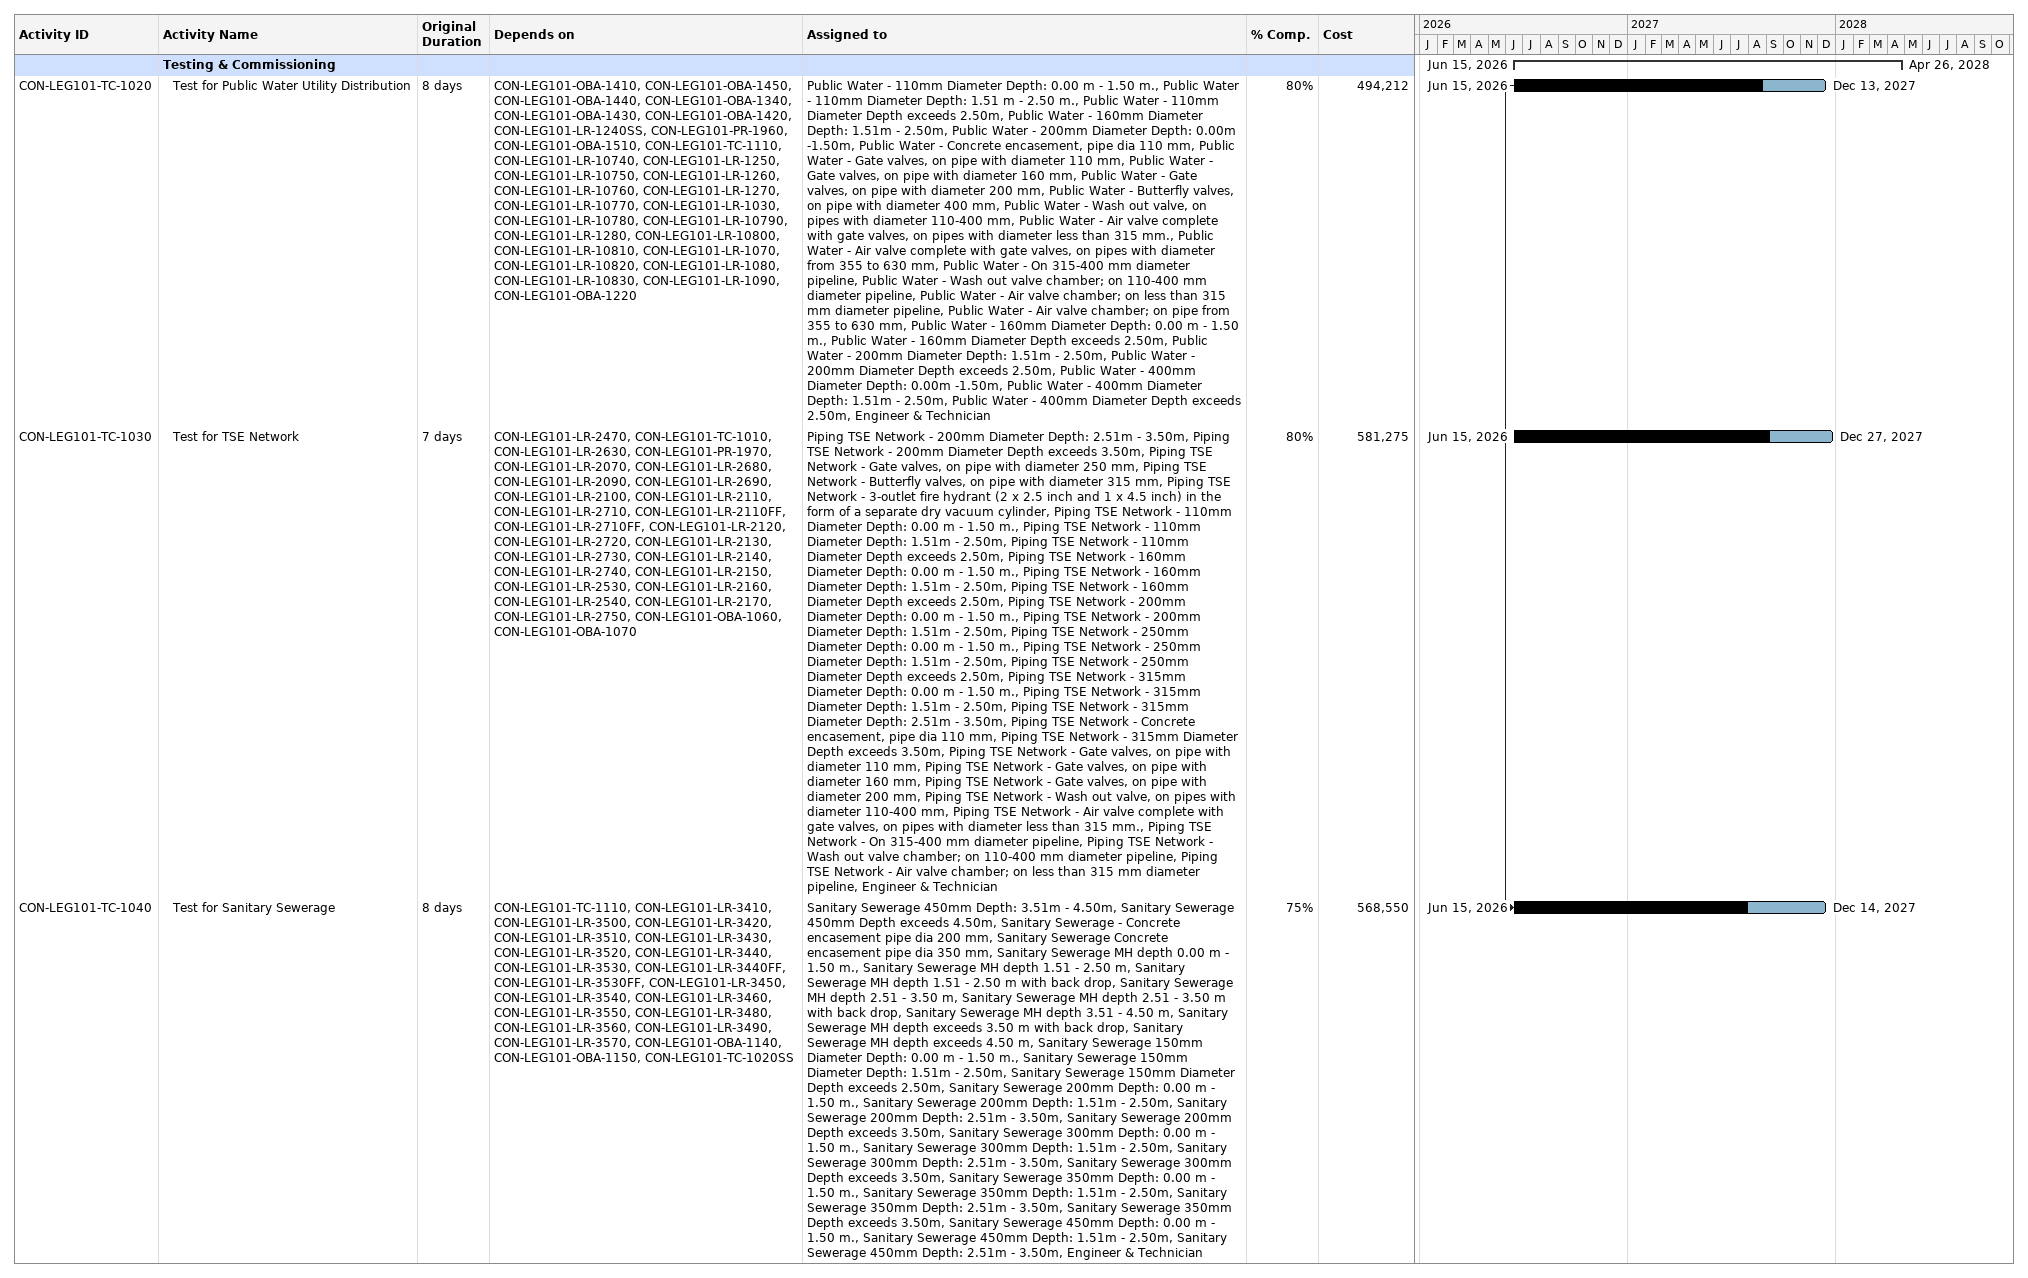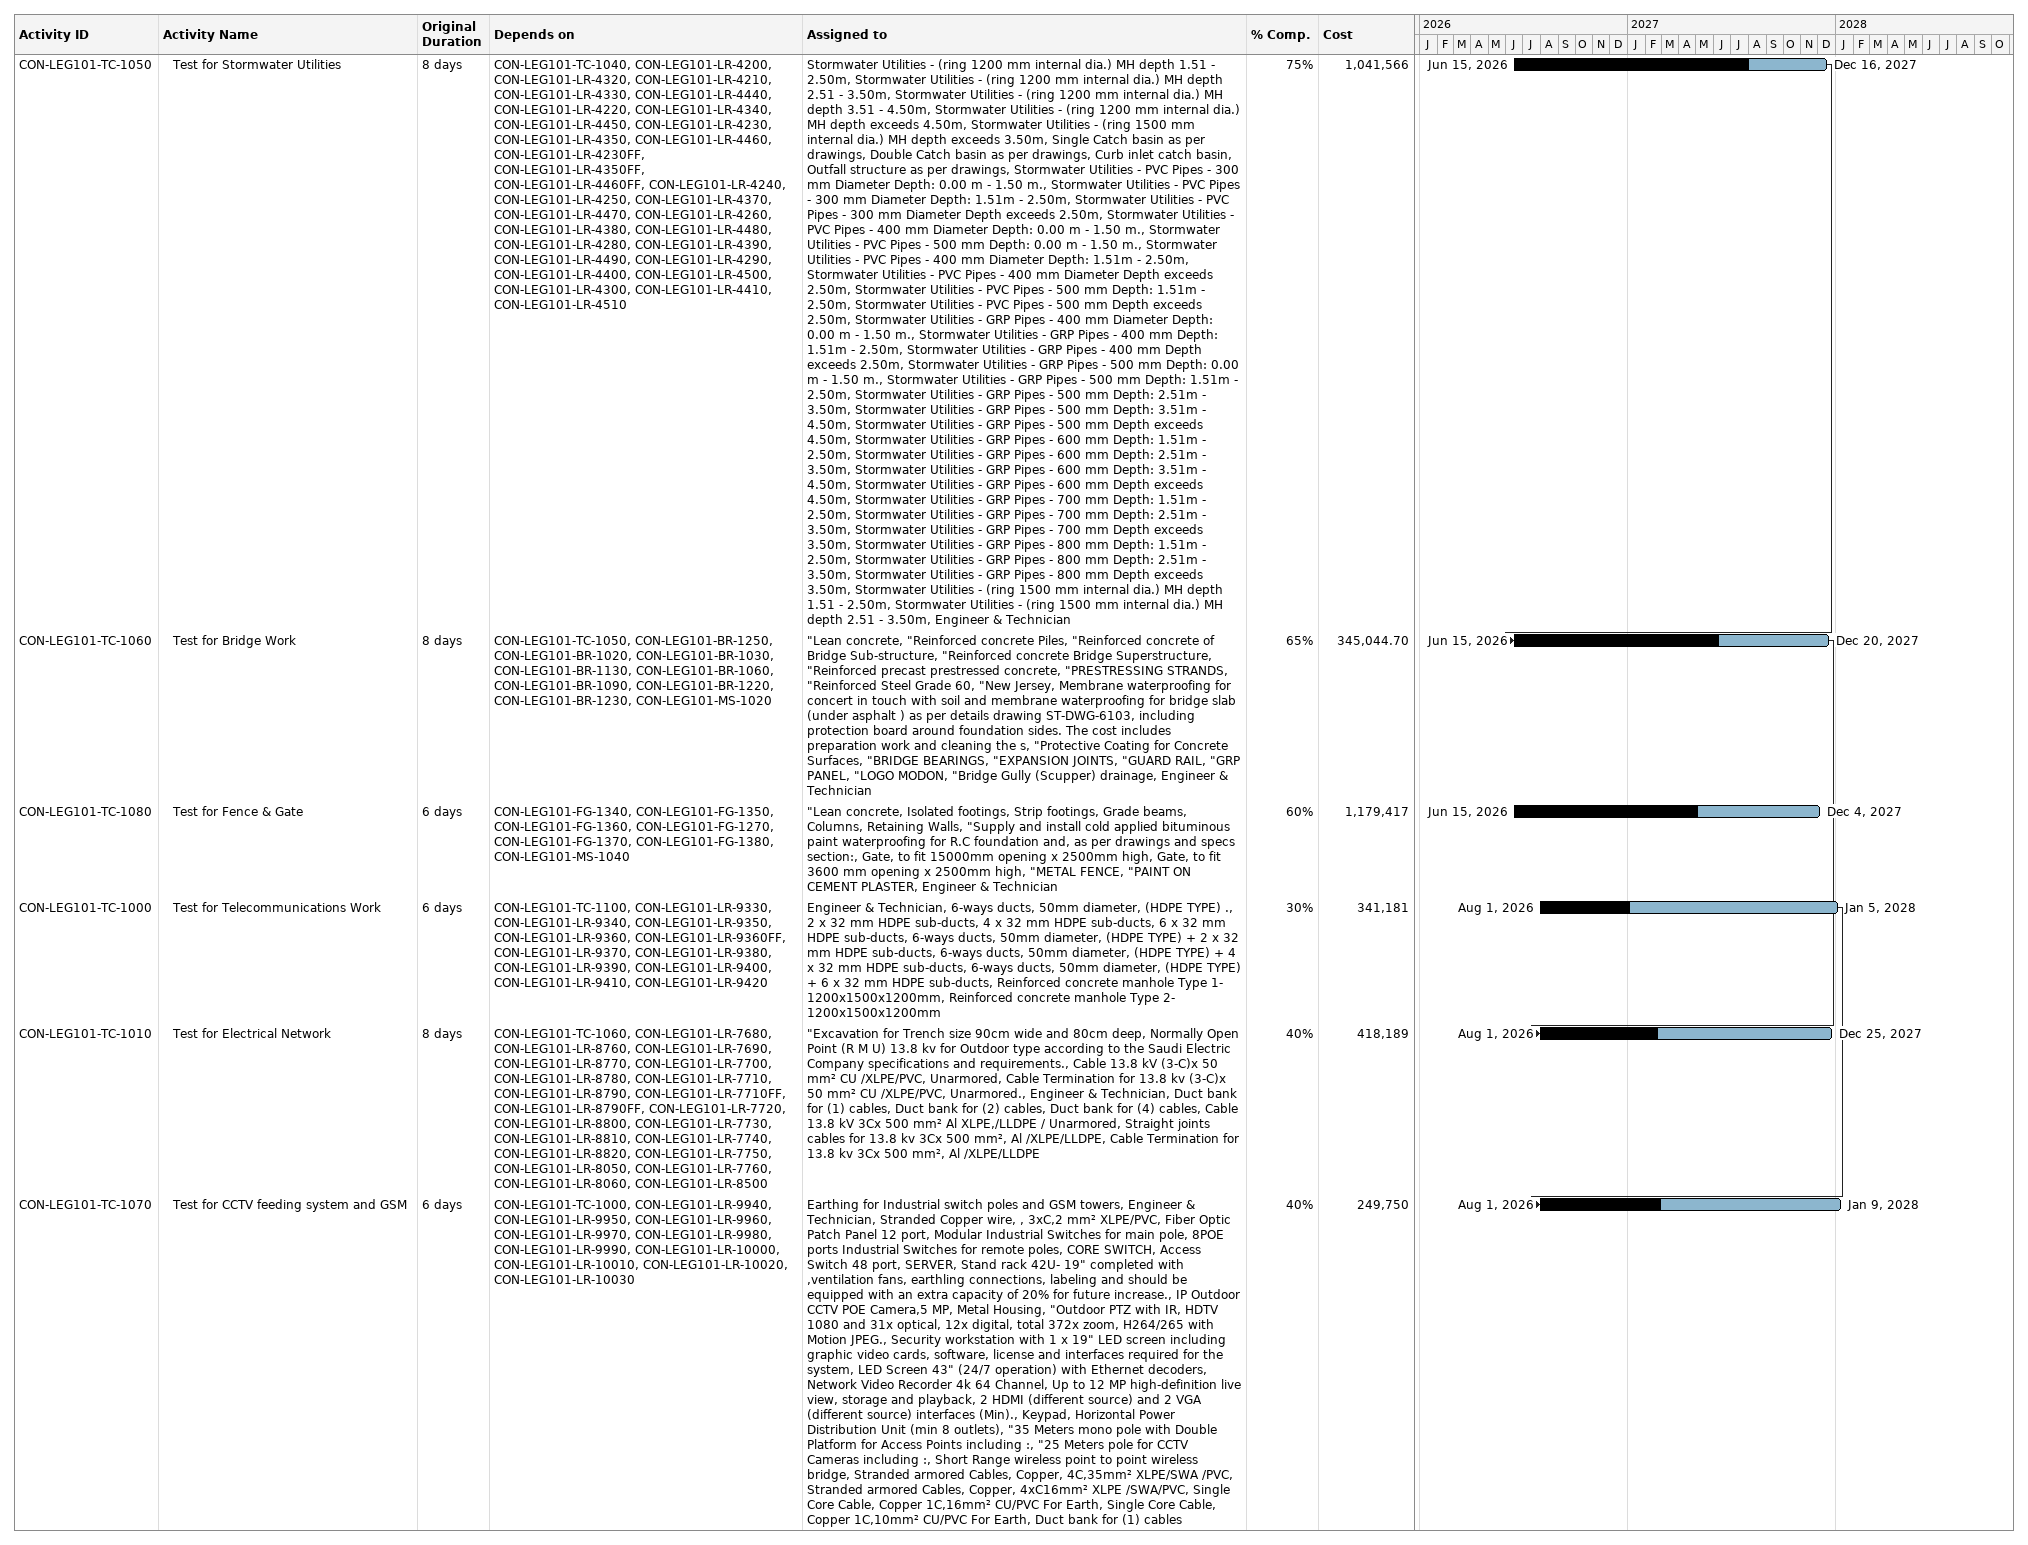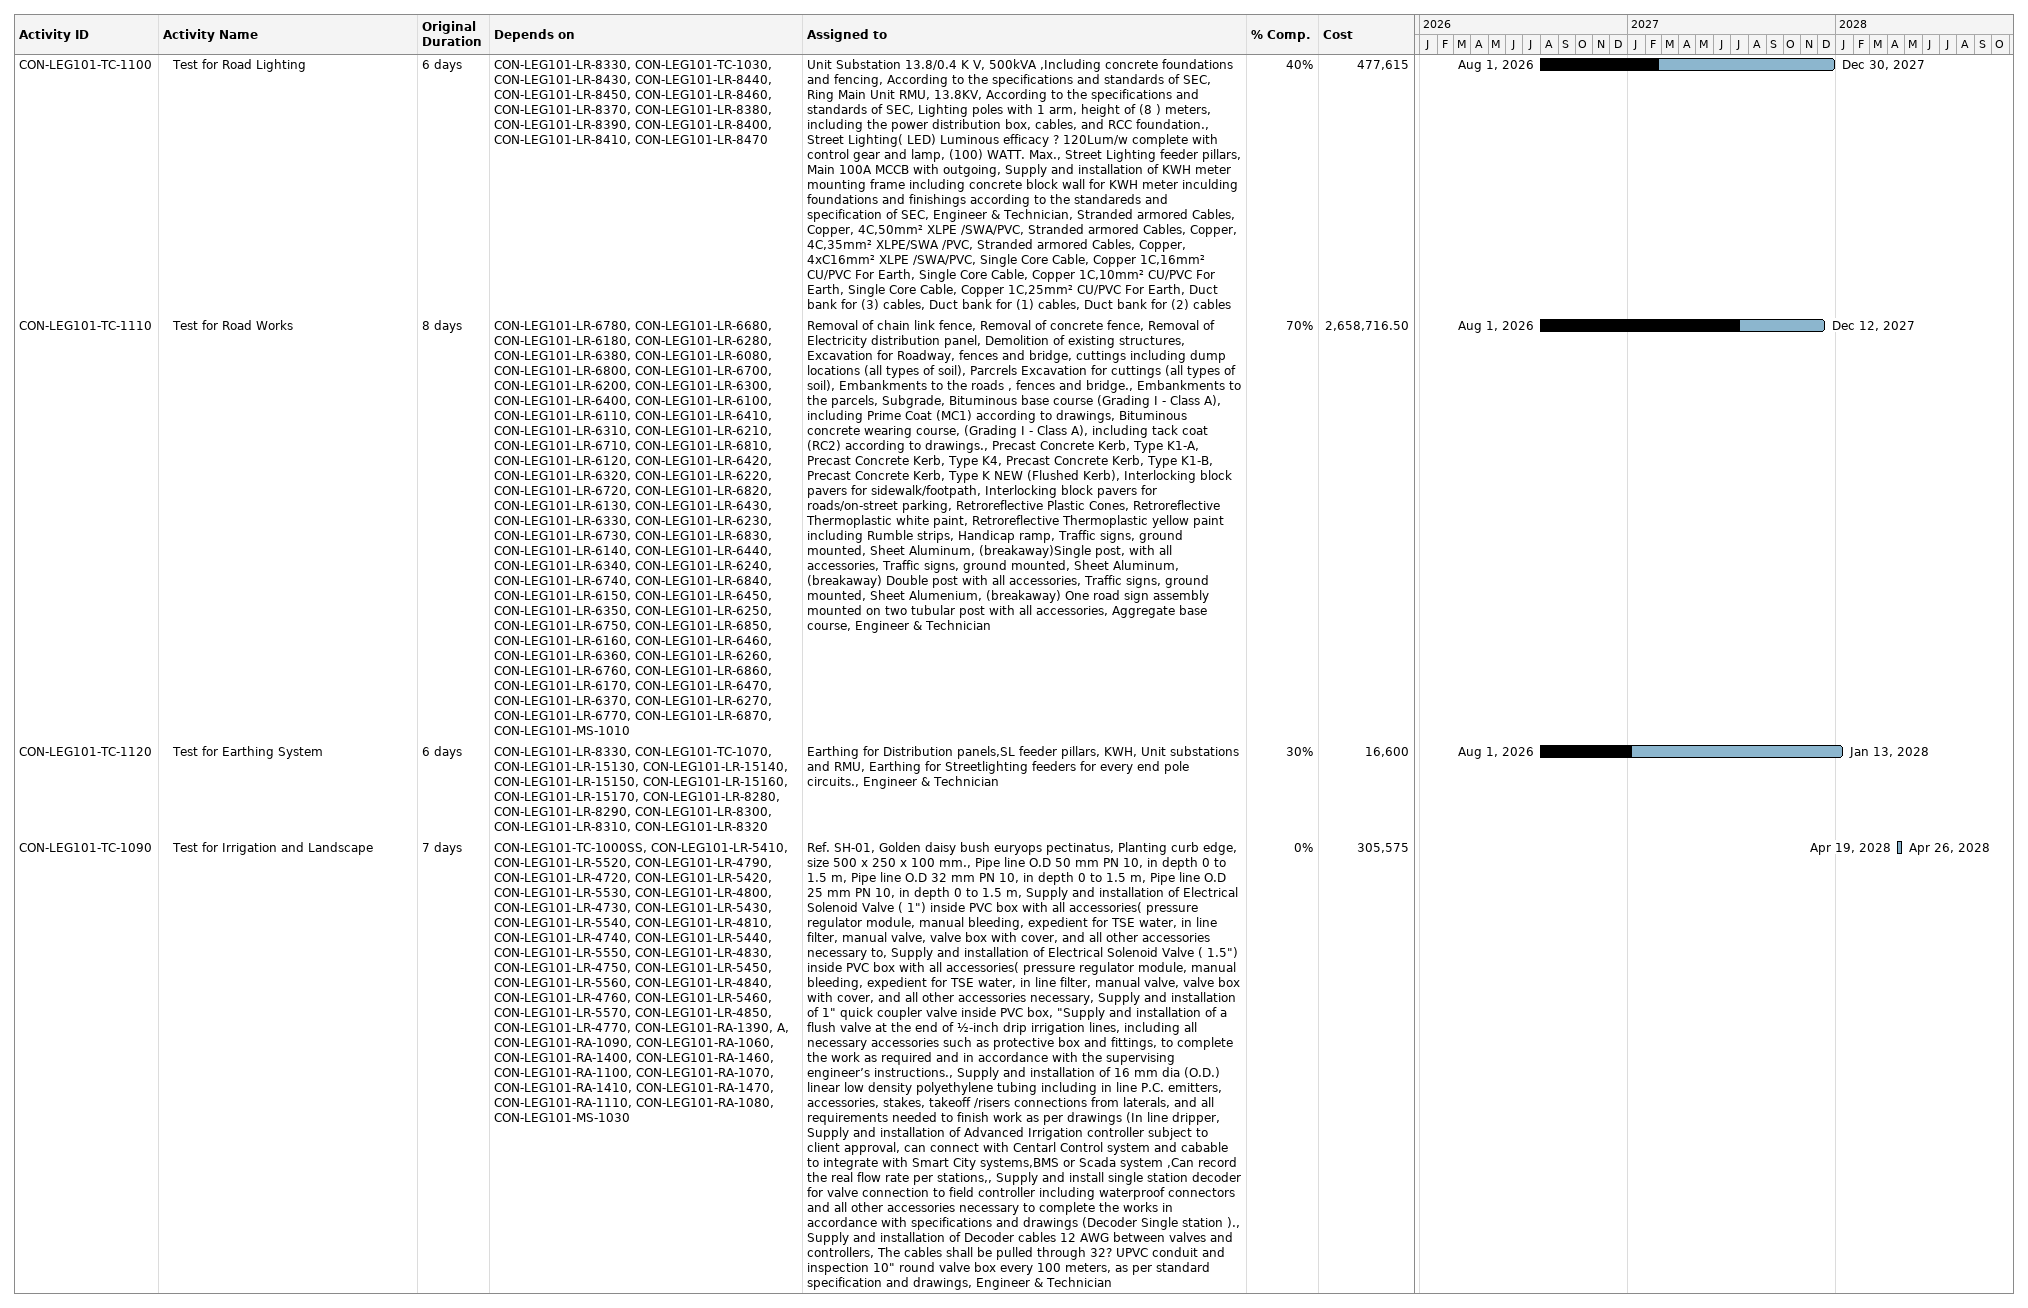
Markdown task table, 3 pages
| ID | Level | Task | Original duration | Start | Finish | Predecessors | Resources | % complete | Cost |
|---|---|---|---|---|---|---|---|---|---|
|  | 1 | **Testing & Commissioning** |  | 2026-06-15 | 2028-04-26 |  |  |  |  |
| CON-LEG101-TC-1020 | 2 | Test for Public Water Utility Distribution | 8d | 2026-06-15 | 2027-12-13 | CON-LEG101-OBA-1410, CON-LEG101-OBA-1450, CON-LEG101-OBA-1440, CON-LEG101-OBA-1340, CON-LEG101-OBA-1430, CON-LEG101-OBA-1420, CON-LEG101-LR-1240SS, CON-LEG101-PR-1960, CON-LEG101-OBA-1510, CON-LEG101-TC-1110, CON-LEG101-LR-10740, CON-LEG101-LR-1250, CON-LEG101-LR-10750, CON-LEG101-LR-1260, CON-LEG101-LR-10760, CON-LEG101-LR-1270, CON-LEG101-LR-10770, CON-LEG101-LR-1030, CON-LEG101-LR-10780, CON-LEG101-LR-10790, CON-LEG101-LR-1280, CON-LEG101-LR-10800, CON-LEG101-LR-10810, CON-LEG101-LR-1070, CON-LEG101-LR-10820, CON-LEG101-LR-1080, CON-LEG101-LR-10830, CON-LEG101-LR-1090, CON-LEG101-OBA-1220 | Public Water - 110mm Diameter Depth: 0.00 m - 1.50 m., Public Water - 110mm Diameter Depth: 1.51 m - 2.50 m., Public Water - 110mm Diameter Depth exceeds 2.50m, Public Water - 160mm Diameter Depth: 1.51m - 2.50m, Public Water - 200mm Diameter Depth: 0.00m -1.50m, Public Water - Concrete encasement, pipe dia 110 mm, Public Water - Gate valves, on pipe with diameter 110 mm, Public Water - Gate valves, on pipe with diameter 160 mm, Public Water - Gate valves, on pipe with diameter 200 mm, Public Water - Butterfly valves, on pipe with diameter 400 mm, Public Water - Wash out valve, on pipes with diameter 110-400 mm, Public Water - Air valve complete with gate valves, on pipes with diameter less than 315 mm., Public Water - Air valve complete with gate valves, on pipes with diameter from 355 to 630 mm, Public Water - On 315-400 mm diameter pipeline, Public Water - Wash out valve chamber; on 110-400 mm diameter pipeline, Public Water - Air valve chamber; on less than 315 mm diameter pipeline, Public Water - Air valve chamber; on pipe from 355 to 630 mm, Public Water - 160mm Diameter Depth: 0.00 m - 1.50 m., Public Water - 160mm Diameter Depth exceeds 2.50m, Public Water - 200mm Diameter Depth: 1.51m - 2.50m, Public Water - 200mm Diameter Depth exceeds 2.50m, Public Water - 400mm Diameter Depth: 0.00m -1.50m, Public Water - 400mm Diameter Depth: 1.51m - 2.50m, Public Water - 400mm Diameter Depth exceeds 2.50m, Engineer & Technician | 80 | 494212 |
| CON-LEG101-TC-1030 | 2 | Test for TSE Network | 7d | 2026-06-15 | 2027-12-27 | CON-LEG101-LR-2470, CON-LEG101-TC-1010, CON-LEG101-LR-2630, CON-LEG101-PR-1970, CON-LEG101-LR-2070, CON-LEG101-LR-2680, CON-LEG101-LR-2090, CON-LEG101-LR-2690, CON-LEG101-LR-2100, CON-LEG101-LR-2110, CON-LEG101-LR-2710, CON-LEG101-LR-2110FF, CON-LEG101-LR-2710FF, CON-LEG101-LR-2120, CON-LEG101-LR-2720, CON-LEG101-LR-2130, CON-LEG101-LR-2730, CON-LEG101-LR-2140, CON-LEG101-LR-2740, CON-LEG101-LR-2150, CON-LEG101-LR-2530, CON-LEG101-LR-2160, CON-LEG101-LR-2540, CON-LEG101-LR-2170, CON-LEG101-LR-2750, CON-LEG101-OBA-1060, CON-LEG101-OBA-1070 | Piping TSE Network - 200mm Diameter Depth: 2.51m - 3.50m, Piping TSE Network - 200mm Diameter Depth exceeds 3.50m, Piping TSE Network - Gate valves, on pipe with diameter 250 mm, Piping TSE Network - Butterfly valves, on pipe with diameter 315 mm, Piping TSE Network - 3-outlet fire hydrant (2 x 2.5 inch and 1 x 4.5 inch) in the form of a separate dry vacuum cylinder, Piping TSE Network - 110mm Diameter Depth: 0.00 m - 1.50 m., Piping TSE Network - 110mm Diameter Depth: 1.51m - 2.50m, Piping TSE Network - 110mm Diameter Depth exceeds 2.50m, Piping TSE Network - 160mm Diameter Depth: 0.00 m - 1.50 m., Piping TSE Network - 160mm Diameter Depth: 1.51m - 2.50m, Piping TSE Network - 160mm Diameter Depth exceeds 2.50m, Piping TSE Network - 200mm Diameter Depth: 0.00 m - 1.50 m., Piping TSE Network - 200mm Diameter Depth: 1.51m - 2.50m, Piping TSE Network - 250mm Diameter Depth: 0.00 m - 1.50 m., Piping TSE Network - 250mm Diameter Depth: 1.51m - 2.50m, Piping TSE Network - 250mm Diameter Depth exceeds 2.50m, Piping TSE Network - 315mm Diameter Depth: 0.00 m - 1.50 m., Piping TSE Network - 315mm Diameter Depth: 1.51m - 2.50m, Piping TSE Network - 315mm Diameter Depth: 2.51m - 3.50m, Piping TSE Network - Concrete encasement, pipe dia 110 mm, Piping TSE Network - 315mm Diameter Depth exceeds 3.50m, Piping TSE Network - Gate valves, on pipe with diameter 110 mm, Piping TSE Network - Gate valves, on pipe with diameter 160 mm, Piping TSE Network - Gate valves, on pipe with diameter 200 mm, Piping TSE Network - Wash out valve, on pipes with diameter 110-400 mm, Piping TSE Network - Air valve complete with gate valves, on pipes with diameter less than 315 mm., Piping TSE Network - On 315-400 mm diameter pipeline, Piping TSE Network - Wash out valve chamber; on 110-400 mm diameter pipeline, Piping TSE Network - Air valve chamber; on less than 315 mm diameter pipeline, Engineer & Technician | 80 | 581275 |
| CON-LEG101-TC-1040 | 2 | Test for Sanitary Sewerage | 8d | 2026-06-15 | 2027-12-14 | CON-LEG101-TC-1110, CON-LEG101-LR-3410, CON-LEG101-LR-3500, CON-LEG101-LR-3420, CON-LEG101-LR-3510, CON-LEG101-LR-3430, CON-LEG101-LR-3520, CON-LEG101-LR-3440, CON-LEG101-LR-3530, CON-LEG101-LR-3440FF, CON-LEG101-LR-3530FF, CON-LEG101-LR-3450, CON-LEG101-LR-3540, CON-LEG101-LR-3460, CON-LEG101-LR-3550, CON-LEG101-LR-3480, CON-LEG101-LR-3560, CON-LEG101-LR-3490, CON-LEG101-LR-3570, CON-LEG101-OBA-1140, CON-LEG101-OBA-1150, CON-LEG101-TC-1020SS | Sanitary Sewerage 450mm Depth: 3.51m - 4.50m, Sanitary Sewerage 450mm Depth exceeds 4.50m, Sanitary Sewerage - Concrete encasement pipe dia 200 mm, Sanitary Sewerage Concrete encasement pipe dia 350 mm, Sanitary Sewerage MH depth 0.00 m - 1.50 m., Sanitary Sewerage MH depth 1.51 - 2.50 m, Sanitary Sewerage MH depth 1.51 - 2.50 m with back drop, Sanitary Sewerage MH depth 2.51 - 3.50 m, Sanitary Sewerage MH depth 2.51 - 3.50 m with back drop, Sanitary Sewerage MH depth 3.51 - 4.50 m, Sanitary Sewerage MH depth exceeds 3.50 m with back drop, Sanitary Sewerage MH depth exceeds 4.50 m, Sanitary Sewerage 150mm Diameter Depth: 0.00 m - 1.50 m., Sanitary Sewerage 150mm Diameter Depth: 1.51m - 2.50m, Sanitary Sewerage 150mm Diameter Depth exceeds 2.50m, Sanitary Sewerage 200mm Depth: 0.00 m - 1.50 m., Sanitary Sewerage 200mm Depth: 1.51m - 2.50m, Sanitary Sewerage 200mm Depth: 2.51m - 3.50m, Sanitary Sewerage 200mm Depth exceeds 3.50m, Sanitary Sewerage 300mm Depth: 0.00 m - 1.50 m., Sanitary Sewerage 300mm Depth: 1.51m - 2.50m, Sanitary Sewerage 300mm Depth: 2.51m - 3.50m, Sanitary Sewerage 300mm Depth exceeds 3.50m, Sanitary Sewerage 350mm Depth: 0.00 m - 1.50 m., Sanitary Sewerage 350mm Depth: 1.51m - 2.50m, Sanitary Sewerage 350mm Depth: 2.51m - 3.50m, Sanitary Sewerage 350mm Depth exceeds 3.50m, Sanitary Sewerage 450mm Depth: 0.00 m - 1.50 m., Sanitary Sewerage 450mm Depth: 1.51m - 2.50m, Sanitary Sewerage 450mm Depth: 2.51m - 3.50m, Engineer & Technician | 75 | 568550 |
| CON-LEG101-TC-1050 | 2 | Test for Stormwater Utilities | 8d | 2026-06-15 | 2027-12-16 | CON-LEG101-TC-1040, CON-LEG101-LR-4200, CON-LEG101-LR-4320, CON-LEG101-LR-4210, CON-LEG101-LR-4330, CON-LEG101-LR-4440, CON-LEG101-LR-4220, CON-LEG101-LR-4340, CON-LEG101-LR-4450, CON-LEG101-LR-4230, CON-LEG101-LR-4350, CON-LEG101-LR-4460, CON-LEG101-LR-4230FF, CON-LEG101-LR-4350FF, CON-LEG101-LR-4460FF, CON-LEG101-LR-4240, CON-LEG101-LR-4250, CON-LEG101-LR-4370, CON-LEG101-LR-4470, CON-LEG101-LR-4260, CON-LEG101-LR-4380, CON-LEG101-LR-4480, CON-LEG101-LR-4280, CON-LEG101-LR-4390, CON-LEG101-LR-4490, CON-LEG101-LR-4290, CON-LEG101-LR-4400, CON-LEG101-LR-4500, CON-LEG101-LR-4300, CON-LEG101-LR-4410, CON-LEG101-LR-4510 | Stormwater Utilities - (ring 1200 mm internal dia.) MH depth 1.51 - 2.50m, Stormwater Utilities - (ring 1200 mm internal dia.) MH depth 2.51 - 3.50m, Stormwater Utilities - (ring 1200 mm internal dia.) MH depth 3.51 - 4.50m, Stormwater Utilities - (ring 1200 mm internal dia.) MH depth exceeds 4.50m, Stormwater Utilities - (ring 1500 mm internal dia.) MH depth exceeds 3.50m, Single Catch basin as per drawings, Double Catch basin as per drawings, Curb inlet catch basin, Outfall structure as per drawings, Stormwater Utilities - PVC Pipes - 300 mm Diameter Depth: 0.00 m - 1.50 m., Stormwater Utilities - PVC Pipes - 300 mm Diameter Depth: 1.51m - 2.50m, Stormwater Utilities - PVC Pipes - 300 mm Diameter Depth exceeds 2.50m, Stormwater Utilities - PVC Pipes - 400 mm Diameter Depth: 0.00 m - 1.50 m., Stormwater Utilities - PVC Pipes - 500 mm Depth: 0.00 m - 1.50 m., Stormwater Utilities - PVC Pipes - 400 mm Diameter Depth: 1.51m - 2.50m, Stormwater Utilities - PVC Pipes - 400 mm Diameter Depth exceeds 2.50m, Stormwater Utilities - PVC Pipes - 500 mm Depth: 1.51m - 2.50m, Stormwater Utilities - PVC Pipes - 500 mm Depth exceeds 2.50m, Stormwater Utilities - GRP Pipes - 400 mm Diameter Depth: 0.00 m - 1.50 m., Stormwater Utilities - GRP Pipes - 400 mm Depth: 1.51m - 2.50m, Stormwater Utilities - GRP Pipes - 400 mm Depth exceeds 2.50m, Stormwater Utilities - GRP Pipes - 500 mm Depth: 0.00 m - 1.50 m., Stormwater Utilities - GRP Pipes - 500 mm Depth: 1.51m - 2.50m, Stormwater Utilities - GRP Pipes - 500 mm Depth: 2.51m - 3.50m, Stormwater Utilities - GRP Pipes - 500 mm Depth: 3.51m - 4.50m, Stormwater Utilities - GRP Pipes - 500 mm Depth exceeds 4.50m, Stormwater Utilities - GRP Pipes - 600 mm Depth: 1.51m - 2.50m, Stormwater Utilities - GRP Pipes - 600 mm Depth: 2.51m - 3.50m, Stormwater Utilities - GRP Pipes - 600 mm Depth: 3.51m - 4.50m, Stormwater Utilities - GRP Pipes - 600 mm Depth exceeds 4.50m, Stormwater Utilities - GRP Pipes - 700 mm Depth: 1.51m - 2.50m, Stormwater Utilities - GRP Pipes - 700 mm Depth: 2.51m - 3.50m, Stormwater Utilities - GRP Pipes - 700 mm Depth exceeds 3.50m, Stormwater Utilities - GRP Pipes - 800 mm Depth: 1.51m - 2.50m, Stormwater Utilities - GRP Pipes - 800 mm Depth: 2.51m - 3.50m, Stormwater Utilities - GRP Pipes - 800 mm Depth exceeds 3.50m, Stormwater Utilities - (ring 1500 mm internal dia.) MH depth 1.51 - 2.50m, Stormwater Utilities - (ring 1500 mm internal dia.) MH depth 2.51 - 3.50m, Engineer & Technician | 75 | 1041566 |
| CON-LEG101-TC-1060 | 2 | Test for Bridge Work | 8d | 2026-06-15 | 2027-12-20 | CON-LEG101-TC-1050, CON-LEG101-BR-1250, CON-LEG101-BR-1020, CON-LEG101-BR-1030, CON-LEG101-BR-1130, CON-LEG101-BR-1060, CON-LEG101-BR-1090, CON-LEG101-BR-1220, CON-LEG101-BR-1230, CON-LEG101-MS-1020 | "Lean concrete, "Reinforced concrete Piles, "Reinforced concrete of Bridge Sub-structure, "Reinforced concrete Bridge Superstructure, "Reinforced precast prestressed concrete, "PRESTRESSING STRANDS, "Reinforced Steel Grade 60, "New Jersey, Membrane waterproofing for concert in touch with soil and membrane waterproofing for bridge slab (under asphalt ) as per details drawing ST-DWG-6103, including protection board around foundation sides. The cost includes preparation work and cleaning the s, "Protective Coating for Concrete Surfaces, "BRIDGE BEARINGS, "EXPANSION JOINTS, "GUARD RAIL, "GRP PANEL, "LOGO MODON, "Bridge Gully (Scupper) drainage, Engineer & Technician | 65 | 345044.70 |
| CON-LEG101-TC-1080 | 2 | Test for Fence & Gate | 6d | 2026-06-15 | 2027-12-04 | CON-LEG101-FG-1340, CON-LEG101-FG-1350, CON-LEG101-FG-1360, CON-LEG101-FG-1270, CON-LEG101-FG-1370, CON-LEG101-FG-1380, CON-LEG101-MS-1040 | "Lean concrete, Isolated footings, Strip footings, Grade beams, Columns, Retaining Walls, "Supply and install cold applied bituminous paint waterproofing for R.C foundation and, as per drawings and specs section:, Gate, to fit 15000mm opening x 2500mm high, Gate, to fit 3600 mm opening x 2500mm high, "METAL FENCE, "PAINT ON CEMENT PLASTER, Engineer & Technician | 60 | 1179417 |
| CON-LEG101-TC-1000 | 2 | Test for Telecommunications Work | 6d | 2026-08-01 | 2028-01-05 | CON-LEG101-TC-1100, CON-LEG101-LR-9330, CON-LEG101-LR-9340, CON-LEG101-LR-9350, CON-LEG101-LR-9360, CON-LEG101-LR-9360FF, CON-LEG101-LR-9370, CON-LEG101-LR-9380, CON-LEG101-LR-9390, CON-LEG101-LR-9400, CON-LEG101-LR-9410, CON-LEG101-LR-9420 | Engineer & Technician, 6-ways ducts, 50mm diameter, (HDPE TYPE) ., 2 x 32 mm HDPE sub-ducts, 4 x 32 mm HDPE sub-ducts, 6 x 32 mm HDPE sub-ducts, 6-ways ducts, 50mm diameter, (HDPE TYPE) + 2 x 32 mm HDPE sub-ducts, 6-ways ducts, 50mm diameter, (HDPE TYPE) + 4 x 32 mm HDPE sub-ducts, 6-ways ducts, 50mm diameter, (HDPE TYPE) + 6 x 32 mm HDPE sub-ducts, Reinforced concrete manhole Type 1- 1200x1500x1200mm, Reinforced concrete manhole Type 2- 1200x1500x1200mm | 30 | 341181 |
| CON-LEG101-TC-1010 | 2 | Test for Electrical Network | 8d | 2026-08-01 | 2027-12-25 | CON-LEG101-TC-1060, CON-LEG101-LR-7680, CON-LEG101-LR-8760, CON-LEG101-LR-7690, CON-LEG101-LR-8770, CON-LEG101-LR-7700, CON-LEG101-LR-8780, CON-LEG101-LR-7710, CON-LEG101-LR-8790, CON-LEG101-LR-7710FF, CON-LEG101-LR-8790FF, CON-LEG101-LR-7720, CON-LEG101-LR-8800, CON-LEG101-LR-7730, CON-LEG101-LR-8810, CON-LEG101-LR-7740, CON-LEG101-LR-8820, CON-LEG101-LR-7750, CON-LEG101-LR-8050, CON-LEG101-LR-7760, CON-LEG101-LR-8060, CON-LEG101-LR-8500 | "Excavation for Trench size 90cm wide and 80cm deep, Normally Open Point (R M U) 13.8 kv for Outdoor type according to the Saudi Electric Company specifications and requirements., Cable 13.8 kV (3-C)x 50 mm² CU /XLPE/PVC, Unarmored, Cable Termination for 13.8 kv (3-C)x 50 mm² CU /XLPE/PVC, Unarmored., Engineer & Technician, Duct bank for (1) cables, Duct bank for (2) cables, Duct bank for (4) cables, Cable 13.8 kV 3Cx 500 mm² Al XLPE,/LLDPE / Unarmored, Straight joints cables for 13.8 kv 3Cx 500 mm², Al /XLPE/LLDPE, Cable Termination for 13.8 kv 3Cx 500 mm², Al /XLPE/LLDPE | 40 | 418189 |
| CON-LEG101-TC-1070 | 2 | Test for CCTV feeding system and GSM | 6d | 2026-08-01 | 2028-01-09 | CON-LEG101-TC-1000, CON-LEG101-LR-9940, CON-LEG101-LR-9950, CON-LEG101-LR-9960, CON-LEG101-LR-9970, CON-LEG101-LR-9980, CON-LEG101-LR-9990, CON-LEG101-LR-10000, CON-LEG101-LR-10010, CON-LEG101-LR-10020, CON-LEG101-LR-10030 | Earthing for Industrial switch poles and GSM towers, Engineer & Technician, Stranded Copper wire, , 3xC,2 mm² XLPE/PVC, Fiber Optic Patch Panel 12 port, Modular Industrial Switches for main pole, 8POE ports Industrial Switches for remote poles, CORE SWITCH, Access Switch 48 port, SERVER, Stand rack 42U- 19" completed with ,ventilation fans, earthling connections, labeling and should be equipped with an extra capacity of 20% for future increase., IP Outdoor CCTV POE Camera,5 MP, Metal Housing, "Outdoor PTZ with IR, HDTV 1080 and 31x optical, 12x digital, total 372x zoom, H264/265 with Motion JPEG., Security workstation with 1 x 19" LED screen including graphic video cards, software, license and interfaces required for the system, LED Screen 43" (24/7 operation) with Ethernet decoders, Network Video Recorder 4k 64 Channel, Up to 12 MP high-definition live view, storage and playback, 2 HDMI (different source) and 2 VGA (different source) interfaces (Min)., Keypad, Horizontal Power Distribution Unit (min 8 outlets), "35 Meters mono pole with Double Platform for Access Points including :, "25 Meters pole for CCTV Cameras including :, Short Range wireless point to point wireless bridge, Stranded armored Cables, Copper, 4C,35mm² XLPE/SWA /PVC, Stranded armored Cables, Copper, 4xC16mm² XLPE /SWA/PVC, Single Core Cable, Copper 1C,16mm² CU/PVC For Earth, Single Core Cable, Copper 1C,10mm² CU/PVC For Earth, Duct bank for (1) cables | 40 | 249750 |
| CON-LEG101-TC-1100 | 2 | Test for Road Lighting | 6d | 2026-08-01 | 2027-12-30 | CON-LEG101-LR-8330, CON-LEG101-TC-1030, CON-LEG101-LR-8430, CON-LEG101-LR-8440, CON-LEG101-LR-8450, CON-LEG101-LR-8460, CON-LEG101-LR-8370, CON-LEG101-LR-8380, CON-LEG101-LR-8390, CON-LEG101-LR-8400, CON-LEG101-LR-8410, CON-LEG101-LR-8470 | Unit Substation 13.8/0.4 K V, 500kVA ,Including concrete foundations and fencing, According to the specifications and standards of SEC, Ring Main Unit RMU, 13.8KV, According to the specifications and standards of SEC, Lighting poles with 1 arm, height of (8 ) meters, including the power distribution box, cables, and RCC foundation., Street Lighting( LED) Luminous efficacy ? 120Lum/w complete with control gear and lamp, (100) WATT. Max., Street Lighting feeder pillars, Main 100A MCCB with outgoing, Supply and installation of KWH meter mounting frame including concrete block wall for KWH meter inculding foundations and finishings according to the standareds and specification of SEC, Engineer & Technician, Stranded armored Cables, Copper, 4C,50mm² XLPE /SWA/PVC, Stranded armored Cables, Copper, 4C,35mm² XLPE/SWA /PVC, Stranded armored Cables, Copper, 4xC16mm² XLPE /SWA/PVC, Single Core Cable, Copper 1C,16mm² CU/PVC For Earth, Single Core Cable, Copper 1C,10mm² CU/PVC For Earth, Single Core Cable, Copper 1C,25mm² CU/PVC For Earth, Duct bank for (3) cables, Duct bank for (1) cables, Duct bank for (2) cables | 40 | 477615 |
| CON-LEG101-TC-1110 | 2 | Test for Road Works | 8d | 2026-08-01 | 2027-12-12 | CON-LEG101-LR-6780, CON-LEG101-LR-6680, CON-LEG101-LR-6180, CON-LEG101-LR-6280, CON-LEG101-LR-6380, CON-LEG101-LR-6080, CON-LEG101-LR-6800, CON-LEG101-LR-6700, CON-LEG101-LR-6200, CON-LEG101-LR-6300, CON-LEG101-LR-6400, CON-LEG101-LR-6100, CON-LEG101-LR-6110, CON-LEG101-LR-6410, CON-LEG101-LR-6310, CON-LEG101-LR-6210, CON-LEG101-LR-6710, CON-LEG101-LR-6810, CON-LEG101-LR-6120, CON-LEG101-LR-6420, CON-LEG101-LR-6320, CON-LEG101-LR-6220, CON-LEG101-LR-6720, CON-LEG101-LR-6820, CON-LEG101-LR-6130, CON-LEG101-LR-6430, CON-LEG101-LR-6330, CON-LEG101-LR-6230, CON-LEG101-LR-6730, CON-LEG101-LR-6830, CON-LEG101-LR-6140, CON-LEG101-LR-6440, CON-LEG101-LR-6340, CON-LEG101-LR-6240, CON-LEG101-LR-6740, CON-LEG101-LR-6840, CON-LEG101-LR-6150, CON-LEG101-LR-6450, CON-LEG101-LR-6350, CON-LEG101-LR-6250, CON-LEG101-LR-6750, CON-LEG101-LR-6850, CON-LEG101-LR-6160, CON-LEG101-LR-6460, CON-LEG101-LR-6360, CON-LEG101-LR-6260, CON-LEG101-LR-6760, CON-LEG101-LR-6860, CON-LEG101-LR-6170, CON-LEG101-LR-6470, CON-LEG101-LR-6370, CON-LEG101-LR-6270, CON-LEG101-LR-6770, CON-LEG101-LR-6870, CON-LEG101-MS-1010 | Removal of chain link fence, Removal of concrete fence, Removal of Electricity distribution panel, Demolition of existing structures, Excavation for Roadway, fences and bridge, cuttings including dump locations (all types of soil), Parcrels Excavation for cuttings (all types of soil), Embankments to the roads , fences and bridge., Embankments to the parcels, Subgrade, Bituminous base course (Grading I - Class A), including Prime Coat (MC1) according to drawings, Bituminous concrete wearing course, (Grading I - Class A), including tack coat (RC2) according to drawings., Precast Concrete Kerb, Type K1-A, Precast Concrete Kerb, Type K4, Precast Concrete Kerb, Type K1-B, Precast Concrete Kerb, Type K NEW (Flushed Kerb), Interlocking block pavers for sidewalk/footpath, Interlocking block pavers for roads/on-street parking, Retroreflective Plastic Cones, Retroreflective Thermoplastic white paint, Retroreflective Thermoplastic yellow paint including Rumble strips, Handicap ramp, Traffic signs, ground mounted, Sheet Aluminum, (breakaway)Single post, with all accessories, Traffic signs, ground mounted, Sheet Aluminum, (breakaway) Double post with all accessories, Traffic signs, ground mounted, Sheet Alumenium, (breakaway) One road sign assembly mounted on two tubular post with all accessories, Aggregate base course, Engineer & Technician | 70 | 2658716.50 |
| CON-LEG101-TC-1120 | 2 | Test for Earthing System | 6d | 2026-08-01 | 2028-01-13 | CON-LEG101-LR-8330, CON-LEG101-TC-1070, CON-LEG101-LR-15130, CON-LEG101-LR-15140, CON-LEG101-LR-15150, CON-LEG101-LR-15160, CON-LEG101-LR-15170, CON-LEG101-LR-8280, CON-LEG101-LR-8290, CON-LEG101-LR-8300, CON-LEG101-LR-8310, CON-LEG101-LR-8320 | Earthing for Distribution panels,SL feeder pillars, KWH, Unit substations and RMU, Earthing for Streetlighting feeders for every end pole circuits., Engineer & Technician | 30 | 16600 |
| CON-LEG101-TC-1090 | 2 | Test for Irrigation and Landscape | 7d | 2028-04-19 | 2028-04-26 | CON-LEG101-TC-1000SS, CON-LEG101-LR-5410, CON-LEG101-LR-5520, CON-LEG101-LR-4790, CON-LEG101-LR-4720, CON-LEG101-LR-5420, CON-LEG101-LR-5530, CON-LEG101-LR-4800, CON-LEG101-LR-4730, CON-LEG101-LR-5430, CON-LEG101-LR-5540, CON-LEG101-LR-4810, CON-LEG101-LR-4740, CON-LEG101-LR-5440, CON-LEG101-LR-5550, CON-LEG101-LR-4830, CON-LEG101-LR-4750, CON-LEG101-LR-5450, CON-LEG101-LR-5560, CON-LEG101-LR-4840, CON-LEG101-LR-4760, CON-LEG101-LR-5460, CON-LEG101-LR-5570, CON-LEG101-LR-4850, CON-LEG101-LR-4770, CON-LEG101-RA-1390, A, CON-LEG101-RA-1090, CON-LEG101-RA-1060, CON-LEG101-RA-1400, CON-LEG101-RA-1460, CON-LEG101-RA-1100, CON-LEG101-RA-1070, CON-LEG101-RA-1410, CON-LEG101-RA-1470, CON-LEG101-RA-1110, CON-LEG101-RA-1080, CON-LEG101-MS-1030 | Ref. SH-01, Golden daisy bush euryops pectinatus, Planting curb edge, size 500 x 250 x 100 mm., Pipe line O.D 50 mm PN 10, in depth 0 to 1.5 m, Pipe line O.D 32 mm PN 10, in depth 0 to 1.5 m, Pipe line O.D 25 mm PN 10, in depth 0 to 1.5 m, Supply and installation of Electrical Solenoid Valve ( 1") inside PVC box with all accessories( pressure regulator module, manual bleeding, expedient for TSE water, in line filter, manual valve, valve box with cover, and all other accessories necessary to, Supply and installation of Electrical Solenoid Valve ( 1.5") inside PVC box with all accessories( pressure regulator module, manual bleeding, expedient for TSE water, in line filter, manual valve, valve box with cover, and all other accessories necessary, Supply and installation of 1" quick coupler valve inside PVC box, "Supply and installation of a flush valve at the end of ½-inch drip irrigation lines, including all necessary accessories such as protective box and fittings, to complete the work as required and in accordance with the supervising engineer’s instructions., Supply and installation of 16 mm dia (O.D.) linear low density polyethylene tubing including in line P.C. emitters, accessories, stakes, takeoff /risers connections from laterals, and all requirements needed to finish work as per drawings (In line dripper, Supply and installation of Advanced Irrigation controller subject to client approval, can connect with Centarl Control system and cabable to integrate with Smart City systems,BMS or Scada system ,Can record the real flow rate per stations,, Supply and install single station decoder for valve connection to field controller including waterproof connectors and all other accessories necessary to complete the works in accordance with specifications and drawings (Decoder Single station )., Supply and installation of Decoder cables 12 AWG between valves and controllers, The cables shall be pulled through 32? UPVC conduit and inspection 10" round valve box every 100 meters, as per standard specification and drawings, Engineer & Technician | 0 | 305575 |
